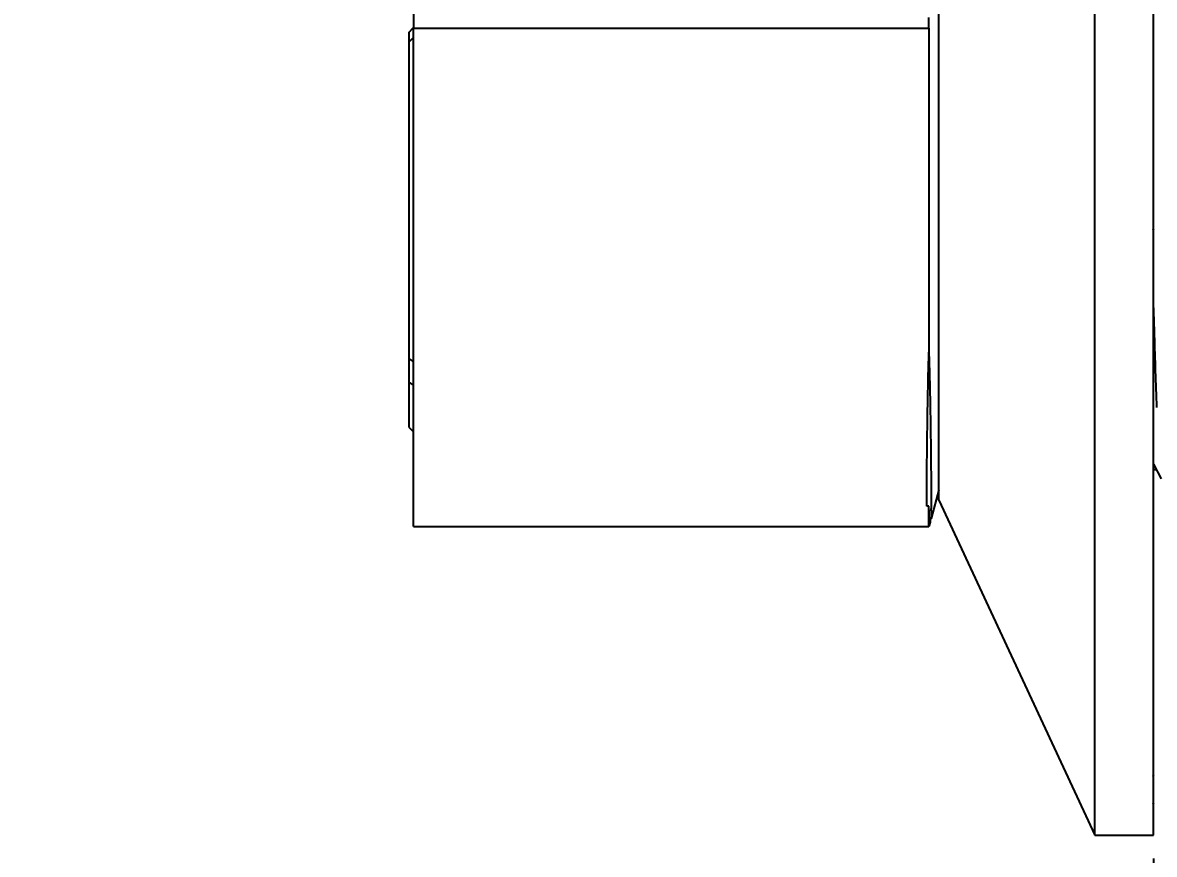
# Model space of a CAD drawing. Header units: millimetres. Extents: x 3553 to 4035, y 25961 to 26175.
# Drawn here: x 3688.2 to 3739.4, y 26000.4 to 26038 of the extents above; entities that cross this region are included whole.
import ezdxf

# ---------------------------------------------------------------- set-up
doc = ezdxf.new("R2010")
doc.units = ezdxf.units.MM
doc.styles.get("Standard").update_dxf_attribs({"font": ''})
doc.styles.get('Standard').set_extended_font_data('SimSun')
doc.dimstyles.new('副本 ISO-25-2bei', dxfattribs={"dimscale": 1.7, "dimtxt": 5, "dimasz": 5, "dimexe": 0.5, "dimexo": 0.625, "dimgap": 2, "dimtad": 1, "dimlfac": 0.0393, "dimdsep": 46, "dimtxsty": 'Standard', "dimcen": 2.5, "dimclrd": 1, "dimclre": 1, "dimclrt": 3, "dimadec": 0, "dimazin": 0, "dimtfac": 1, "dimtmove": 0, "dimatfit": 3, "dimfxl": 0, "dimarcsym": 0})

# ---------------------------------------------------------------- blocks, each defined once
blk = doc.blocks.new('*D4')
at = {"color": 1, "lineweight": -2, "transparency": 16777216}
for p, q in [((3611.356, 26037.626), (3611.356, 25991.025)), ((3739.327, 26000.218), (3739.327, 25991.025)), ((3619.856, 25991.875), (3730.827, 25991.875))]:
    blk.add_line(p, q, dxfattribs=at)
at = {"color": 1, "transparency": 16777216}
for points in [[(3619.856, 25993.292), (3619.856, 25990.458), (3611.356, 25991.875)], [(3730.827, 25993.292), (3730.827, 25990.458), (3739.327, 25991.875)]]:
    blk.add_solid(points, dxfattribs=at)
at = {"layer": 'Defpoints', "color": 0, "transparency": 16777216}
for p in [(3611.356, 26038.688), (3739.327, 26001.28), (3739.327, 25991.875)]:
    blk.add_point(p, dxfattribs=at)
at = {"color": 3, "transparency": 16777216, "insert": (3675.341, 26001.225), "char_height": 8.5, "attachment_point": 5}
blk.add_mtext('128', dxfattribs=at)
blk = doc.blocks.new('*D5')
at = {"color": 1, "lineweight": -2, "transparency": 16777216}
for p, q in [((3570.581, 26047.717), (3570.581, 25971.344)), ((3739.327, 25994.559), (3739.327, 25971.344)), ((3579.081, 25972.194), (3730.827, 25972.194))]:
    blk.add_line(p, q, dxfattribs=at)
at = {"color": 1, "transparency": 16777216}
for points in [[(3579.081, 25973.61), (3579.081, 25970.777), (3570.581, 25972.194)], [(3730.827, 25973.61), (3730.827, 25970.777), (3739.327, 25972.194)]]:
    blk.add_solid(points, dxfattribs=at)
at = {"layer": 'Defpoints', "color": 0, "transparency": 16777216}
for p in [(3570.581, 26048.78), (3739.327, 25995.621), (3739.327, 25972.194)]:
    blk.add_point(p, dxfattribs=at)
at = {"color": 3, "transparency": 16777216, "insert": (3654.954, 25981.544), "char_height": 8.5, "attachment_point": 5}
blk.add_mtext('168.7', dxfattribs=at)

msp = doc.modelspace()

# ---------------------------------------------------------------- linework, layer by layer
for points in [[(3705.87, 26069.338), (3705.87, 26069.338), (3705.87, 26037.735), (3705.87, 26037.735)], [(3736.678, 26001.28), (3736.678, 26001.28), (3736.678, 26055.979), (3736.678, 26055.979)], [(3739.327, 26001.28), (3739.327, 26001.28), (3739.327, 26055.979), (3739.327, 26055.979)], [(3729.618, 26016.405), (3729.618, 26016.405), (3729.618, 26040.853), (3729.618, 26040.853)], [(3729.173, 26037.735), (3729.173, 26037.897), (3729.171, 26038.059), (3729.167, 26038.221)], [(3705.671, 26037.56), (3705.671, 26037.56), (3705.858, 26037.747), (3705.858, 26037.747)], [(3705.87, 26037.735), (3705.87, 26037.735), (3729.173, 26037.735), (3729.173, 26037.735)], [(3705.87, 26015.22), (3705.87, 26015.22), (3705.87, 26037.735), (3705.87, 26037.735)], [(3729.173, 26037.735), (3729.173, 26037.735), (3729.173, 26023.102), (3729.173, 26023.102)], [(3705.671, 26019.699), (3705.671, 26019.699), (3705.671, 26037.56), (3705.671, 26037.56)], [(3705.671, 26037.118), (3705.671, 26037.118), (3705.87, 26037.318), (3705.87, 26037.318)], [(3705.671, 26022.801), (3705.671, 26022.801), (3705.87, 26022.659), (3705.87, 26022.659)], [(3705.87, 26021.604), (3705.87, 26021.604), (3705.671, 26021.744), (3705.671, 26021.744)], [(3705.671, 26019.699), (3705.671, 26019.699), (3705.87, 26019.5), (3705.87, 26019.5)], [(3739.327, 26018.043), (3739.327, 26018.043), (3739.676, 26017.374), (3739.676, 26017.374)], [(3739.327, 26017.8), (3739.327, 26017.8), (3739.453, 26017.8), (3739.453, 26017.8)], [(3729.618, 26016.883), (3729.618, 26016.883), (3729.269, 26015.583), (3729.269, 26015.583)], [(3729.618, 26016.405), (3729.618, 26016.405), (3736.678, 26001.28), (3736.678, 26001.28)], [(3729.173, 26016.133), (3729.173, 26016.133), (3729.074, 26016.133), (3729.074, 26016.133)], [(3729.173, 26015.219), (3729.173, 26015.219), (3729.173, 26016.133), (3729.173, 26016.133)], [(3729.277, 26016.113), (3729.277, 26016.113), (3729.277, 26016.033), (3729.277, 26016.033)], [(3729.277, 26015.933), (3729.277, 26015.967), (3729.277, 26016), (3729.277, 26016.033)], [(3705.87, 26015.219), (3705.87, 26015.219), (3729.173, 26015.219), (3729.173, 26015.219)], [(3729.224, 26015.414), (3729.224, 26015.414), (3729.173, 26015.219), (3729.173, 26015.219)], [(3729.21, 26015.47), (3729.21, 26015.47), (3729.269, 26015.584), (3729.269, 26015.584)], [(3729.217, 26015.408), (3729.217, 26015.408), (3729.216, 26015.412), (3729.216, 26015.412)], [(3729.224, 26015.414), (3729.224, 26015.414), (3729.22, 26015.405), (3729.22, 26015.405)], [(3729.236, 26015.516), (3729.236, 26015.519), (3729.236, 26015.522), (3729.237, 26015.524)], [(3729.271, 26015.584), (3729.271, 26015.584), (3729.269, 26015.584), (3729.269, 26015.584)], [(3739.327, 26002.703), (3739.327, 26002.703), (3739.327, 26002.703), (3739.327, 26002.703)], [(3739.327, 26001.459), (3739.327, 26001.459), (3739.327, 26001.459), (3739.327, 26001.459)], [(3736.678, 26001.28), (3736.678, 26001.28), (3739.327, 26001.28), (3739.327, 26001.28)], [(3739.327, 26001.28), (3739.327, 26001.28), (3739.327, 26001.28), (3739.327, 26001.28)]]:
    msp.add_open_spline(points, degree=3)
for points, knots in [([(3739.336, 26028.629), (3739.336, 26028.634), (3739.332, 26028.639), (3739.327, 26028.639), (3739.327, 26028.639), (3739.321, 26028.639), (3739.316, 26028.634), (3739.316, 26028.629), (3739.316, 26028.629), (3739.316, 26028.624), (3739.321, 26028.619), (3739.327, 26028.619), (3739.327, 26028.619), (3739.332, 26028.619), (3739.336, 26028.624), (3739.336, 26028.629)], [0, 0, 0, 0, 0.25, 0.25, 0.25, 0.25, 0.5, 0.5, 0.5, 0.5, 0.75, 0.75, 0.75, 0.75, 1, 1, 1, 1]), ([(3739.327, 26025.101), (3739.337, 26024.687), (3739.349, 26024.273), (3739.361, 26023.859), (3739.361, 26023.859), (3739.392, 26022.771), (3739.424, 26021.683), (3739.464, 26020.596)], [0, 0, 0, 0, 0.5, 0.5, 0.5, 0.5, 1, 1, 1, 1]), ([(3729.074, 26016.133), (3729.076, 26017.056), (3729.084, 26017.978), (3729.094, 26018.9), (3729.094, 26018.9), (3729.111, 26020.301), (3729.131, 26021.701), (3729.173, 26023.102)], [0, 0, 0, 0, 0.5, 0.5, 0.5, 0.5, 1, 1, 1, 1]), ([(3729.173, 26023.102), (3729.184, 26022.758), (3729.193, 26022.416), (3729.202, 26022.072), (3729.202, 26022.072), (3729.225, 26021.146), (3729.24, 26020.22), (3729.252, 26019.295)], [0, 0, 0, 0, 0.5, 0.5, 0.5, 0.5, 1, 1, 1, 1]), ([(3729.252, 26019.295), (3729.261, 26018.655), (3729.267, 26018.015), (3729.273, 26017.375), (3729.273, 26017.375), (3729.275, 26016.955), (3729.278, 26016.534), (3729.277, 26016.113)], [0, 0, 0, 0, 0.5, 0.5, 0.5, 0.5, 1, 1, 1, 1]), ([(3729.195, 26015.613), (3729.193, 26015.648), (3729.191, 26015.681), (3729.19, 26015.714), (3729.19, 26015.714), (3729.182, 26015.854), (3729.177, 26015.994), (3729.173, 26016.133)], [0, 0, 0, 0, 0.5, 0.5, 0.5, 0.5, 1, 1, 1, 1]), ([(3729.277, 26015.933), (3729.277, 26015.885), (3729.276, 26015.837), (3729.276, 26015.788), (3729.276, 26015.788), (3729.276, 26015.753), (3729.276, 26015.717), (3729.274, 26015.681), (3729.274, 26015.681), (3729.274, 26015.659), (3729.273, 26015.636), (3729.273, 26015.613), (3729.273, 26015.613), (3729.273, 26015.604), (3729.273, 26015.594), (3729.271, 26015.584)], [0, 0, 0, 0, 0.25, 0.25, 0.25, 0.25, 0.5, 0.5, 0.5, 0.5, 0.75, 0.75, 0.75, 0.75, 1, 1, 1, 1]), ([(3729.216, 26015.412), (3729.213, 26015.419), (3729.211, 26015.428), (3729.21, 26015.435), (3729.21, 26015.435), (3729.208, 26015.449), (3729.207, 26015.463), (3729.206, 26015.477), (3729.206, 26015.477), (3729.201, 26015.522), (3729.199, 26015.568), (3729.195, 26015.613)], [0, 0, 0, 0, 0.333333, 0.333333, 0.333333, 0.333333, 0.666667, 0.666667, 0.666667, 0.666667, 1, 1, 1, 1]), ([(3729.22, 26015.405), (3729.219, 26015.405), (3729.219, 26015.405), (3729.218, 26015.406), (3729.218, 26015.406), (3729.217, 26015.407), (3729.217, 26015.407), (3729.217, 26015.408)], [0, 0, 0, 0, 0.5, 0.5, 0.5, 0.5, 1, 1, 1, 1]), ([(3729.236, 26015.516), (3729.234, 26015.494), (3729.233, 26015.473), (3729.231, 26015.45), (3729.231, 26015.45), (3729.229, 26015.438), (3729.228, 26015.425), (3729.224, 26015.414)], [0, 0, 0, 0, 0.5, 0.5, 0.5, 0.5, 1, 1, 1, 1]), ([(3739.336, 26003.948), (3739.336, 26003.953), (3739.332, 26003.957), (3739.327, 26003.957), (3739.327, 26003.957), (3739.321, 26003.957), (3739.316, 26003.953), (3739.316, 26003.948), (3739.316, 26003.948), (3739.316, 26003.942), (3739.321, 26003.938), (3739.327, 26003.938), (3739.327, 26003.938), (3739.332, 26003.938), (3739.336, 26003.942), (3739.336, 26003.948)], [0, 0, 0, 0, 0.25, 0.25, 0.25, 0.25, 0.5, 0.5, 0.5, 0.5, 0.75, 0.75, 0.75, 0.75, 1, 1, 1, 1]), ([(3739.336, 26002.703), (3739.336, 26002.708), (3739.332, 26002.714), (3739.327, 26002.714), (3739.327, 26002.714), (3739.321, 26002.714), (3739.316, 26002.708), (3739.316, 26002.703), (3739.316, 26002.703), (3739.316, 26002.698), (3739.321, 26002.693), (3739.327, 26002.693), (3739.327, 26002.693), (3739.332, 26002.693), (3739.336, 26002.698), (3739.336, 26002.703)], [0, 0, 0, 0, 0.25, 0.25, 0.25, 0.25, 0.5, 0.5, 0.5, 0.5, 0.75, 0.75, 0.75, 0.75, 1, 1, 1, 1])]:
    msp.add_open_spline(points, degree=3, knots=knots)

# ---------------------------------------------------------------- dimensions: what is measured, and where the dimension line sits
for base, p1, p2, picture, middle in [((3739.327, 25972.194), (3570.581, 26048.78), (3739.327, 25995.621), '*D5', (3654.954, 25981.544)), ((3739.327, 25991.875), (3611.356, 26038.688), (3739.327, 26001.28), '*D4', (3675.341, 26001.225))]:
    dim = msp.add_linear_dim(base=base, p1=p1, p2=p2, dimstyle='副本 ISO-25-2bei', override={"dimgap": 3, "dimdec": 1, "dimlfac": 1})
    dim.commit()
    dim.dimension.update_dxf_attribs({"geometry": picture, "text_midpoint": middle})

doc.saveas('drawing.dxf')
